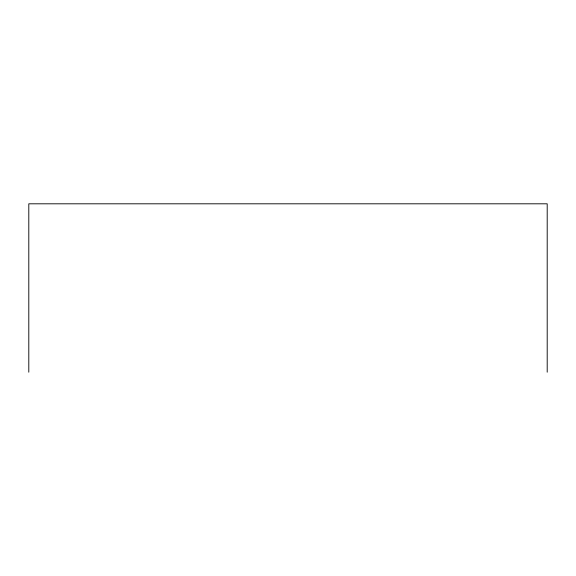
<?xml version="1.0" encoding="UTF-8"?>
<svg xmlns="http://www.w3.org/2000/svg" width="576" height="576" viewBox="0 0 576 576"><rect width="100%" height="100%" fill="white"/><g stroke="black" fill="none" stroke-linecap="round" stroke-linejoin="round"><path stroke-width="0.86" d="M547.2 372.19L547.2 203.81L28.8 203.81L28.8 372.19"/></g></svg>
